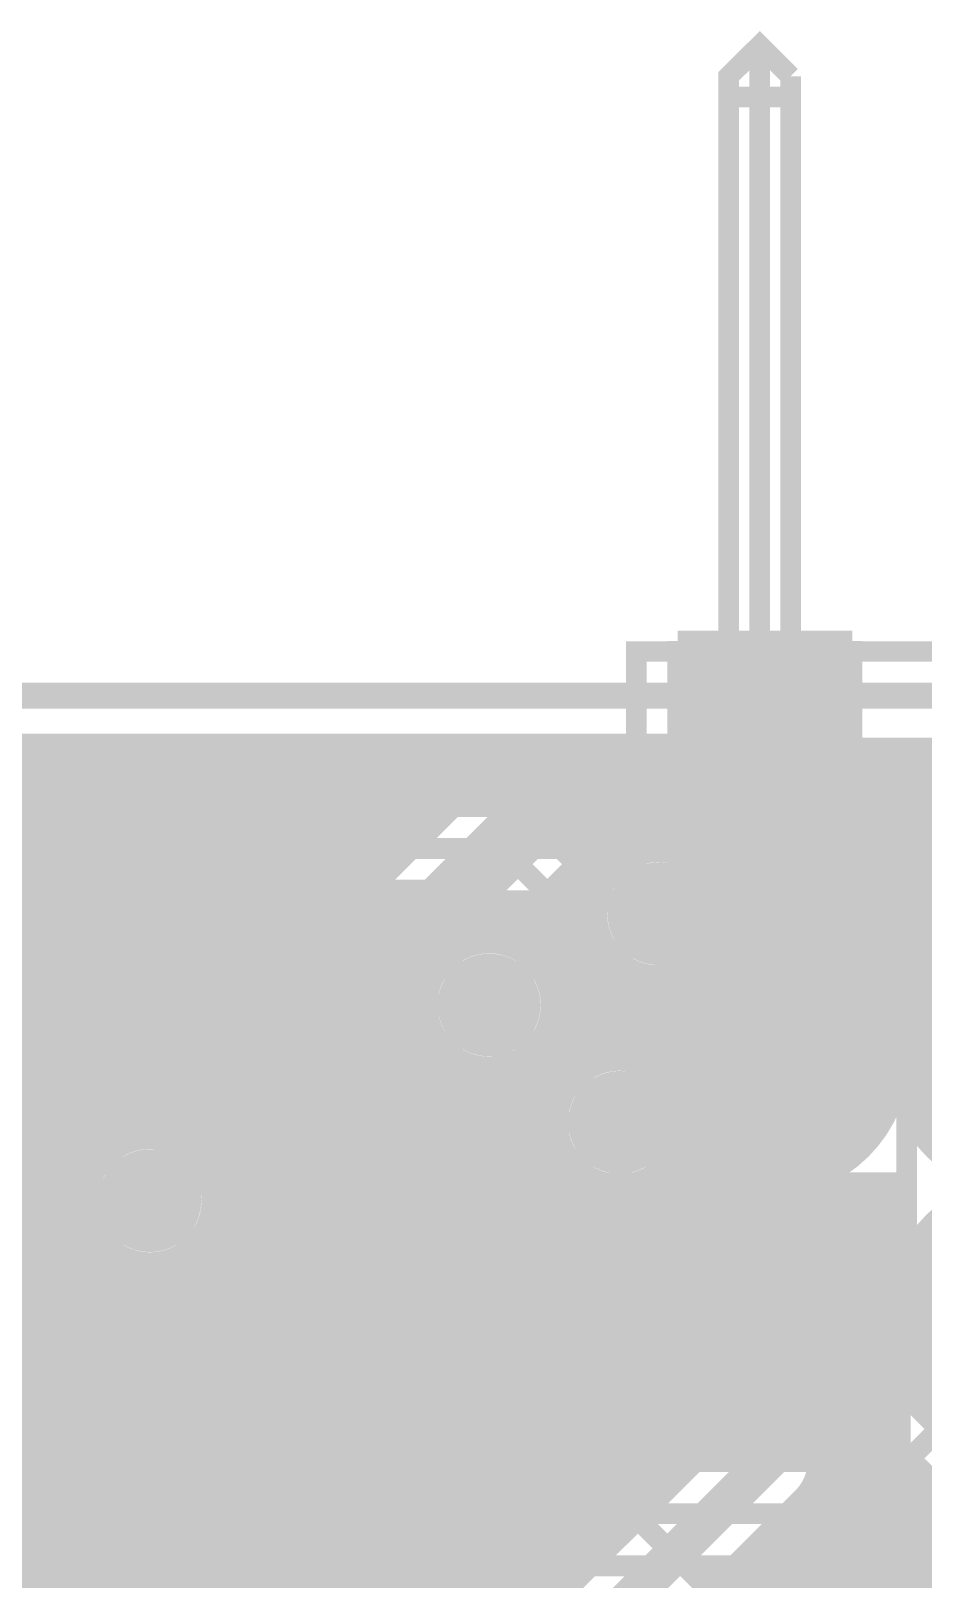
# Model space of a CAD drawing. Extents: x -4 to 136, y -50 to 40.
# Drawn here: x 89.78 to 98.46, y 25.4 to 40.47 of the extents above; entities that cross this region are included whole.
import ezdxf

# ---------------------------------------------------------------- set-up
doc = ezdxf.new("R2010")
doc.units = 0
doc.header["$MEASUREMENT"] = 0
doc.layers.get('0').update_dxf_attribs({"linetype": 'CONTINUOUS'})
for name, color, linetype in [('25-335-0_BOT', 7, 'CONTINUOUS'), ('25-335-0_DRD', 7, 'CONTINUOUS'), ('25-335-0_GND', 6, 'CONTINUOUS'), ('25-335-0_IN1', 4, 'CONTINUOUS'), ('25-335-0_SMB', 3, 'CONTINUOUS'), ('25-335-0_SMT', 5, 'CONTINUOUS'), ('25-335-0_SSB', 14, 'CONTINUOUS'), ('25-335-0_SST', 9, 'CONTINUOUS'), ('25-335-0_TOP', 12, 'CONTINUOUS'), ('THRUHOLE_TAP', 15, 'CONTINUOUS')]:
    doc.layers.add(name, color=color, linetype=linetype)

# ---------------------------------------------------------------- blocks, each defined once
blk = doc.blocks.new('OBLONG_13')
at = {"const_width": 1.5748}
blk.add_lwpolyline([(0, 0.2286), (0, -0.2286)], dxfattribs=at)
at = {"const_width": 0.7874}
for points in [[(-0.3937, 0.2286, 1), (0.3937, 0.2286, 1)], [(-0.3937, -0.2286, 1), (0.3937, -0.2286, 1)]]:
    blk.add_lwpolyline(points, format="xyb", close=True, dxfattribs=at)
blk = doc.blocks.new('RECTANGLE_14')
blk.add_solid([(0.7874, 1.016), (0.7874, -1.016), (-0.7874, 1.016), (-0.7874, -1.016)])
blk = doc.blocks.new('ROUND_40')
at = {"const_width": 0.29972}
blk.add_lwpolyline([(-0.14986, 0, 1), (0.14986, 0, 1)], format="xyb", close=True, dxfattribs=at)
blk = doc.blocks.new('ROUND_49')
at = {"const_width": 1.397}
blk.add_lwpolyline([(-0.6985, 0, 1), (0.6985, 0, 1)], format="xyb", close=True, dxfattribs=at)
blk = doc.blocks.new('SQUARE_50')
blk.add_solid([(1.397, 1.397), (1.397, -1.397), (-1.397, 1.397), (-1.397, -1.397)])
blk = doc.blocks.new('ROUND_60')
at = {"const_width": 0.50038}
blk.add_lwpolyline([(-0.25019, 0, 1), (0.25019, 0, 1)], format="xyb", close=True, dxfattribs=at)
blk = doc.blocks.new('ROUND_64')
at = {"const_width": 1.016}
blk.add_lwpolyline([(-0.508, 0, 1), (0.508, 0, 1)], format="xyb", close=True, dxfattribs=at)
blk = doc.blocks.new('SQUARE_12')
blk.add_solid([(1.016, 1.016), (1.016, -1.016), (-1.016, 1.016), (-1.016, -1.016)])
blk = doc.blocks.new('ROUND_23')
at = {"const_width": 0.10033}
blk.add_lwpolyline([(-0.050164, 0, 1), (0.050164, 0, 1)], format="xyb", close=True, dxfattribs=at)
blk = doc.blocks.new('ROUND_65')
at = {"const_width": 0.54991}
blk.add_lwpolyline([(-0.274954, 0, 1), (0.274954, 0, 1)], format="xyb", close=True, dxfattribs=at)

msp = doc.modelspace()

# ---------------------------------------------------------------- linework, layer by layer
at = {"layer": '25-335-0_BOT'}
for points, const_width in [([(94.33306, 33.401), (37.06622, 33.401)], 0.254), ([(89.8398, 33.401), (89.8398, 26.7208)], 0.254), ([(90.0684, 33.401), (90.0684, 26.4922)], 0.254), ([(90.297, 33.401), (90.297, 29.21)], 0.254), ([(94.33306, 33.401), (90.4748, 29.5402)], 0.254), ([(90.5256, 33.401), (90.5256, 29.591)], 0.254), ([(90.932, 29.083), (95.123, 33.274), (99.441, 33.274)], 0.635), ([(90.7542, 33.401), (90.7542, 29.8196)], 0.254), ([(90.9828, 33.401), (90.9828, 30.0482)], 0.254), ([(91.2114, 33.401), (91.2114, 30.2768)], 0.254), ([(91.44, 33.401), (91.44, 30.5054)], 0.254), ([(91.6686, 33.401), (91.6686, 30.734)], 0.254), ([(91.8972, 33.401), (91.8972, 30.9626)], 0.254), ([(92.1258, 33.401), (92.1258, 31.1912)], 0.254), ([(92.3544, 33.401), (92.3544, 31.4198)], 0.254), ([(92.583, 33.401), (92.583, 31.6484)], 0.254), ([(92.8116, 33.401), (92.8116, 31.877)], 0.254), ([(93.0402, 33.401), (93.0402, 32.1056)], 0.254), ([(93.2688, 33.401), (93.2688, 32.3342)], 0.254), ([(93.4974, 33.401), (93.4974, 32.5628)], 0.254), ([(93.726, 33.401), (93.726, 32.7914)], 0.254), ([(93.9546, 33.401), (93.9546, 33.02)], 0.254), ([(94.1832, 33.401), (94.1832, 33.2486)], 0.254), ([(94.18066, 33.2486), (40.41648, 33.2486)], 0.254), ([(93.95206, 33.02), (40.75938, 33.02)], 0.254), ([(93.72346, 32.7914), (40.8686, 32.7914)], 0.254), ([(95.3897, 32.6263), (94.36862, 31.60268)], 0.254), ([(99.441, 32.6263), (95.3897, 32.6263)], 0.254), ([(95.5548, 32.6263), (95.5548, 32.41294)], 0.254), ([(95.7834, 32.6263), (95.7834, 32.4993)], 0.254), ([(96.012, 32.6263), (96.012, 32.49422)], 0.254), ([(96.2406, 32.6263), (96.2406, 32.3977)], 0.254), ([(96.4692, 32.6263), (96.4692, 32.3088)], 0.254), ([(96.6978, 32.6263), (96.6978, 32.3088)], 0.254), ([(96.9264, 32.6263), (96.9264, 32.3088)], 0.254), ([(97.155, 32.6263), (97.155, 32.3088)], 0.254), ([(97.3836, 32.6263), (97.3836, 32.3088)], 0.254), ([(97.6122, 32.6263), (97.6122, 32.3088)], 0.254), ([(97.8408, 32.6263), (97.8408, 32.30626)], 0.254), ([(98.0694, 32.6263), (98.0694, 32.20466)], 0.254), ([(98.298, 32.6263), (98.298, 31.9786)], 0.254), ([(98.5266, 32.6263), (98.5266, 31.75)], 0.254), ([(93.49486, 32.5628), (40.88384, 32.5628)], 0.254), ([(99.5299, 32.5628), (95.3262, 32.5628)], 0.254), ([(95.3262, 32.56026), (95.3262, 32.16656)], 0.254), ([(93.26626, 32.3342), (52.8828, 32.3342)], 0.254), ([(95.45066, 32.3342), (95.0976, 32.3342)], 0.254), ([(95.0976, 32.33166), (95.0976, 30.32506)], 0.254), ([(99.28606, 32.3342), (96.3168, 32.3342)], 0.254), ([(97.79, 32.3088), (96.3422, 32.3088)], 0.254), ([(98.0948, 32.1818), (98.59772, 31.67888)], 0.254), ([(93.03766, 32.1056), (53.03774, 32.1056)], 0.254), ([(95.29826, 32.1056), (94.869, 32.1056)], 0.254), ([(94.869, 32.10306), (94.869, 25.20696)], 0.254), ([(99.1997, 32.1056), (98.171, 32.1056)], 0.254), ([(92.80906, 31.877), (74.66584, 31.877)], 0.254), ([(95.25508, 31.877), (94.6404, 31.877)], 0.254), ([(94.6404, 31.87446), (94.6404, 31.46806)], 0.254), ([(107.823, 13.335), (106.172, 11.684), (103.378, 11.684), (98.298, 16.764), (98.298, 19.939), (99.187, 20.828), (99.187, 26.289), (98.298, 27.178), (98.298, 31.369), (97.79, 31.877), (95.885, 31.877)], 0.2032), ([(99.20478, 31.877), (98.3996, 31.877)], 0.254), ([(84.8868, 31.6738), (92.78112, 23.77948)], 0.254), ([(92.58046, 31.6484), (84.9122, 31.6484)], 0.254), ([(95.29826, 31.6484), (94.4118, 31.6484)], 0.254), ([(94.4118, 31.64586), (94.4118, 31.59252)], 0.254), ([(95.3262, 31.5849), (95.3262, 30.44952)], 0.254), ([(92.35186, 31.4198), (85.1408, 31.4198)], 0.254), ([(95.45066, 31.4198), (94.6912, 31.4198)], 0.254), ([(74.295, 31.369), (84.582, 31.369), (93.091, 22.86), (93.091, 16.129), (93.345, 15.875), (93.345, 12.954), (94.234, 12.065), (94.234, 11.049), (95.885, 9.398), (97.155, 9.398)], 0.2032), ([(95.5548, 31.34106), (95.5548, 30.47238)], 0.254), ([(95.7834, 31.2547), (95.7834, 30.40888)], 0.254), ([(92.12326, 31.1912), (85.3694, 31.1912)], 0.254), ([(95.9231, 31.1912), (94.8309, 31.1912)], 0.254), ([(84.40166, 30.9372), (92.6592, 22.67966)], 0.254), ([(91.89466, 30.9626), (85.598, 30.9626)], 0.254), ([(95.8469, 30.9626), (94.86392, 30.9626)], 0.254), ([(93.61932, 30.85338), (91.3892, 28.6258)], 0.254), ([(91.66606, 30.734), (85.8266, 30.734)], 0.254), ([(93.65742, 30.734), (93.4974, 30.734)], 0.254), ([(93.4974, 30.73146), (93.4974, 24.1046)], 0.254), ([(95.8215, 30.734), (94.81058, 30.734)], 0.254), ([(95.8215, 30.72892), (95.8215, 30.38856)], 0.254), ([(91.43746, 30.5054), (86.0552, 30.5054)], 0.254), ([(93.8276, 30.5054), (93.2688, 30.5054)], 0.254), ([(93.2688, 30.50286), (93.2688, 24.11984)], 0.254), ([(93.726, 30.61462), (93.726, 23.99538)], 0.254), ([(95.8215, 30.5054), (94.63786, 30.5054)], 0.254), ([(94.6404, 30.5054), (94.6404, 24.97836)], 0.254), ([(93.9546, 30.42412), (93.9546, 24.29002)], 0.254), ([(94.1832, 30.36062), (94.1832, 24.52116)], 0.254), ([(94.4118, 30.38348), (94.4118, 24.74976)], 0.254), ([(91.20886, 30.2768), (86.2838, 30.2768)], 0.254), ([(95.04426, 30.2768), (93.0402, 30.2768)], 0.254), ([(93.0402, 30.27426), (93.0402, 24.04618)], 0.254), ([(90.98026, 30.0482), (86.5124, 30.0482)], 0.254), ([(94.9071, 30.0482), (92.8116, 30.0482)], 0.254), ([(92.8116, 30.04566), (92.8116, 23.83028)], 0.254), ([(90.75166, 29.8196), (86.741, 29.8196)], 0.254), ([(94.87408, 29.8196), (92.583, 29.8196)], 0.254), ([(92.583, 29.81706), (92.583, 23.9776)], 0.254), ([(90.52306, 29.591), (86.9696, 29.591)], 0.254), ([(94.92742, 29.591), (92.3544, 29.591)], 0.254), ([(92.3544, 29.58846), (92.3544, 24.2062)], 0.254), ([(96.012, 29.47162), (96.012, 29.30652)], 0.254), ([(90.3478, 29.3624), (87.1982, 29.3624)], 0.254), ([(95.0976, 29.3624), (92.1258, 29.3624)], 0.254), ([(92.1258, 29.35986), (92.1258, 24.4348)], 0.254), ([(95.0976, 29.3624), (95.0976, 25.43556)], 0.254), ([(95.7834, 29.28112), (95.7834, 26.12136)], 0.254), ([(95.8215, 29.30144), (95.8215, 26.61412)], 0.254), ([(96.37522, 29.30652), (95.82912, 29.30652)], 0.254), ([(96.28886, 29.3624), (95.90786, 29.3624)], 0.254), ([(96.2406, 29.39796), (96.2406, 29.30652)], 0.254), ([(90.28684, 29.1338), (87.4268, 29.1338)], 0.254), ([(95.8215, 29.1338), (91.8972, 29.1338)], 0.254), ([(91.8972, 29.13126), (91.8972, 24.6634)], 0.254), ([(95.3262, 29.24048), (95.3262, 25.66416)], 0.254), ([(95.5548, 29.21762), (95.5548, 25.89276)], 0.254), ([(90.3097, 28.9052), (87.6554, 28.9052)], 0.254), ([(90.297, 28.956), (90.297, 26.2636)], 0.254), ([(95.8215, 28.9052), (91.6686, 28.9052)], 0.254), ([(91.6686, 28.90266), (91.6686, 24.892)], 0.254), ([(90.42654, 28.6766), (87.884, 28.6766)], 0.254), ([(95.8215, 28.6766), (91.44, 28.6766)], 0.254), ([(91.44, 28.67406), (91.44, 25.1206)], 0.254), ([(90.5256, 28.57754), (90.5256, 26.035)], 0.254), ([(90.805, 28.448), (88.1126, 28.448)], 0.254), ([(90.7542, 28.4607), (90.7542, 25.8064)], 0.254), ([(90.9828, 28.43784), (90.9828, 25.5778)], 0.254), ([(95.8215, 28.448), (91.059, 28.448)], 0.254), ([(91.2114, 28.4988), (91.2114, 25.3492)], 0.254), ([(95.8215, 28.2194), (88.3412, 28.2194)], 0.254), ([(95.8215, 27.9908), (88.5698, 27.9908)], 0.254), ([(94.361, 23.749), (94.361, 23.9649), (96.9391, 26.543), (96.9391, 27.96032)], 0.381), ([(95.8215, 27.7622), (88.7984, 27.7622)], 0.254), ([(95.8215, 27.5336), (89.027, 27.5336)], 0.254), ([(95.8215, 27.305), (89.2556, 27.305)], 0.254), ([(95.8215, 27.0764), (89.4842, 27.0764)], 0.254), ([(95.8215, 26.8478), (89.7128, 26.8478)], 0.254), ([(98.0567, 26.80716), (98.7552, 26.10866)], 0.254), ([(98.0567, 26.80716), (98.0567, 26.61412)], 0.254), ([(98.0694, 26.79446), (98.0694, 23.3426)], 0.254), ([(96.2787, 26.6192), (89.9414, 26.6192)], 0.254), ([(96.27362, 26.61412), (93.99778, 24.33828)], 0.254), ([(96.27362, 26.61412), (95.8215, 26.61412)], 0.254), ([(96.012, 26.61412), (96.012, 26.34996)], 0.254), ([(96.2406, 26.61412), (96.2406, 26.57856)], 0.254), ([(98.24466, 26.6192), (97.4598, 26.6192)], 0.254), ([(97.4598, 26.61412), (97.4598, 26.543)], 0.254), ([(98.0567, 26.61412), (97.4598, 26.61412)], 0.254), ([(97.6122, 26.61412), (97.6122, 23.53818)], 0.254), ([(97.8408, 26.61412), (97.8408, 23.4188)], 0.254), ([(98.298, 26.56586), (98.298, 23.23338)], 0.254), ([(96.0501, 26.3906), (90.17, 26.3906)], 0.254), ([(97.3836, 26.27122), (97.3836, 23.5458)], 0.254), ([(98.47326, 26.3906), (97.43694, 26.3906)], 0.254), ([(98.5266, 26.33726), (98.5266, 22.89048)], 0.254), ([(95.8215, 26.162), (90.3986, 26.162)], 0.254), ([(97.3074, 26.1747), (94.9833, 23.84806)], 0.254), ([(98.70186, 26.162), (97.2947, 26.162)], 0.254), ([(97.155, 26.0223), (97.155, 23.5458)], 0.254), ([(95.5929, 25.9334), (90.6272, 25.9334)], 0.254), ([(98.7552, 25.9334), (97.0661, 25.9334)], 0.254), ([(95.3643, 25.7048), (90.8558, 25.7048)], 0.254), ([(98.7552, 25.7048), (96.8375, 25.7048)], 0.254), ([(96.9264, 25.7937), (96.9264, 23.5458)], 0.254), ([(89.8398, 25.49906), (89.8398, 15.9512)], 0.254), ([(96.6978, 25.5651), (96.6978, 23.5458)], 0.254), ([(89.86266, 25.4762), (78.09484, 25.4762)], 0.254), ([(95.1357, 25.4762), (91.0844, 25.4762)], 0.254), ([(98.7552, 25.4762), (96.6089, 25.4762)], 0.254), ([(96.4692, 25.3365), (96.4692, 23.5458)], 0.254)]:
    msp.add_lwpolyline(points, dxfattribs=dict(at, const_width=const_width))
at = {"layer": '25-335-0_BOT', "const_width": 0.254}
for points in [[(95.885, 32.50692, 0.4142136), (95.25508, 31.877)], [(96.3422, 32.3088, 0.2063465), (95.885, 32.50587)], [(98.0948, 32.1818, 0.1989124), (97.79, 32.30805)], [(98.0948, 32.1818, 0.1989124), (97.79, 32.30805)], [(95.25508, 31.877, 0.4142136), (95.885, 31.24708)], [(94.86392, 30.988, 0.3523865), (94.36862, 31.60268)], [(95.95104, 31.24962, 0.1218496), (95.82223, 30.72892)], [(95.885, 31.24708, 0.0262248), (95.95094, 31.25054)], [(94.234, 30.35808, 0.4142136), (94.86392, 30.988)], [(93.61932, 30.85338, 0.3523856), (94.234, 30.35808)], [(95.504, 30.47492, 0.4142136), (94.87408, 29.845)], [(95.8215, 30.38856, 0.1329388), (95.504, 30.47449)], [(94.87408, 29.845, 0.4142136), (95.504, 29.21508)], [(95.504, 29.21508, 0.2865144), (96.07042, 29.56814)], [(96.07042, 29.56814, 0.09057), (96.37521, 29.3065)], [(90.4748, 29.5402, 0.1989124), (90.28542, 29.083)], [(90.2843, 29.083, 0.4142136), (90.932, 28.4353)], [(90.932, 28.4353, 0.1989118), (91.38999, 28.62501)], [(97.3074, 26.1747, 0.1989124), (97.45995, 26.543)], [(97.3074, 26.1747, 0.1989124), (97.45995, 26.543)]]:
    msp.add_lwpolyline(points, format="xyb", dxfattribs=at)
at = {"layer": '25-335-0_DRD', "const_width": 0.254}
for points in [[(-4.0005, 34.00044), (-4.0005, -4.0005), (135.99922, -4.0005), (135.99922, 34.00044), (-4.0005, 34.00044)], [(95.25, 32.512), (95.25, 31.242)], [(96.52, 32.512), (95.25, 32.512)], [(96.52, 32.512), (95.25, 31.242)], [(96.52, 31.242), (95.25, 32.512)], [(96.52, 31.242), (96.52, 32.512)], [(93.599, 31.623), (93.599, 30.353)], [(94.869, 31.623), (93.599, 31.623)], [(94.869, 31.623), (93.599, 30.353)], [(94.869, 30.353), (93.599, 31.623)], [(94.869, 30.353), (94.869, 31.623)], [(95.25, 31.242), (96.52, 31.242)], [(96.9391, 31.13532), (96.3041, 30.50032)], [(97.5741, 30.50032), (96.9391, 31.13532)], [(94.869, 30.48), (94.869, 29.21)], [(96.139, 30.48), (94.869, 30.48)], [(96.139, 30.48), (94.869, 29.21)], [(96.139, 29.21), (94.869, 30.48)], [(96.139, 29.21), (96.139, 30.48)], [(96.3041, 30.50032), (96.9391, 29.86532)], [(96.9391, 29.86532), (97.5741, 30.50032)], [(93.599, 30.353), (94.869, 30.353)], [(90.297, 29.718), (90.297, 28.448)], [(91.567, 29.718), (90.297, 29.718)], [(91.567, 29.718), (90.297, 28.448)], [(91.567, 28.448), (90.297, 29.718)], [(91.567, 28.448), (91.567, 29.718)], [(94.869, 29.21), (96.139, 29.21)], [(96.9391, 28.59532), (96.3041, 27.96032)], [(97.5741, 27.96032), (96.9391, 28.59532)], [(90.297, 28.448), (91.567, 28.448)], [(96.3041, 27.96032), (96.9391, 27.32532)], [(96.9391, 27.32532), (97.5741, 27.96032)]]:
    msp.add_lwpolyline(points, dxfattribs=at)
at = {"layer": '25-335-0_GND', "const_width": 0.254}
msp.add_lwpolyline([(-4.0005, 34.00044), (-4.0005, -4.0005), (135.99922, -4.0005), (135.99922, 34.00044), (-4.0005, 34.00044)], dxfattribs=at)
at = {"layer": '25-335-0_IN1'}
for points, const_width in [([(98.82378, 33.401), (37.06622, 33.401)], 0.254), ([(89.8398, 33.401), (89.8398, 32.9438)], 0.254), ([(90.0684, 33.401), (90.0684, 32.9438)], 0.254), ([(90.297, 33.401), (90.297, 32.9438)], 0.254), ([(90.5256, 33.401), (90.5256, 32.9438)], 0.254), ([(90.7542, 33.401), (90.7542, 32.9438)], 0.254), ([(90.9828, 33.401), (90.9828, 32.9438)], 0.254), ([(91.2114, 33.401), (91.2114, 32.9438)], 0.254), ([(91.44, 33.401), (91.44, 32.9438)], 0.254), ([(91.6686, 33.401), (91.6686, 32.9438)], 0.254), ([(91.8972, 33.401), (91.8972, 32.9438)], 0.254), ([(92.1258, 33.401), (92.1258, 32.9438)], 0.254), ([(92.3544, 33.401), (92.3544, 32.9438)], 0.254), ([(92.583, 33.401), (92.583, 32.9438)], 0.254), ([(92.8116, 33.401), (92.8116, 32.9438)], 0.254), ([(93.0402, 33.401), (93.0402, 32.9438)], 0.254), ([(93.2688, 33.401), (93.2688, 32.9438)], 0.254), ([(93.4974, 33.401), (93.4974, 32.9438)], 0.254), ([(93.726, 33.401), (93.726, 32.9438)], 0.254), ([(93.9546, 33.401), (93.9546, 32.9438)], 0.254), ([(94.1832, 33.401), (94.1832, 32.9438)], 0.254), ([(94.4118, 33.401), (94.4118, 32.94126)], 0.254), ([(94.6404, 33.401), (94.6404, 32.83966)], 0.254), ([(94.869, 33.401), (94.869, 32.6136)], 0.254), ([(95.0976, 33.401), (95.0976, 32.385)], 0.254), ([(95.3262, 33.401), (95.3262, 32.16656)], 0.254), ([(95.5548, 33.401), (95.5548, 32.41294)], 0.254), ([(95.7834, 33.401), (95.7834, 32.4993)], 0.254), ([(96.012, 33.401), (96.012, 32.49422)], 0.254), ([(96.2406, 33.401), (96.2406, 32.3977)], 0.254), ([(96.4692, 33.401), (96.4692, 32.11322)], 0.254), ([(96.6978, 33.401), (96.6978, 31.82366)], 0.254), ([(96.9264, 33.401), (96.9264, 31.84398)], 0.254), ([(97.155, 33.401), (97.155, 31.82874)], 0.254), ([(97.3836, 33.401), (97.3836, 31.77032)], 0.254), ([(97.6122, 33.401), (97.6122, 31.66618)], 0.254), ([(97.8408, 33.401), (97.8408, 31.49854)], 0.254), ([(98.0694, 33.401), (98.0694, 31.23184)], 0.254), ([(98.298, 33.401), (98.298, 31.14294)], 0.254), ([(98.5266, 33.401), (98.5266, 31.45028)], 0.254), ([(98.81108, 33.2486), (40.41648, 33.2486)], 0.254), ([(98.86442, 33.02), (40.75938, 33.02)], 0.254), ([(94.361, 32.9438), (40.81018, 32.9438)], 0.254), ([(94.6658, 32.8168), (95.16872, 32.31388)], 0.254), ([(99.0346, 32.7914), (94.6912, 32.7914)], 0.254), ([(40.259, 32.639), (40.386, 32.512), (94.361, 32.512), (94.869, 32.004), (94.869, 24.892), (97.663, 22.098), (97.663, 14.605), (98.806, 13.462)], 0.2032), ([(99.5299, 32.5628), (94.9198, 32.5628)], 0.254), ([(95.45066, 32.3342), (95.1484, 32.3342)], 0.254), ([(99.28606, 32.3342), (96.3168, 32.3342)], 0.254), ([(94.18066, 32.0802), (53.0479, 32.0802)], 0.254), ([(89.8398, 32.0802), (89.8398, 20.2438)], 0.254), ([(90.0684, 32.0802), (90.0684, 20.2438)], 0.254), ([(90.297, 32.0802), (90.297, 20.2438)], 0.254), ([(90.5256, 32.0802), (90.5256, 29.56306)], 0.254), ([(90.7542, 32.0802), (90.7542, 29.68752)], 0.254), ([(90.9828, 32.0802), (90.9828, 29.71038)], 0.254), ([(91.2114, 32.0802), (91.2114, 29.64688)], 0.254), ([(91.44, 32.0802), (91.44, 29.45384)], 0.254), ([(91.6686, 32.0802), (91.6686, 20.2438)], 0.254), ([(91.8972, 32.0802), (91.8972, 21.4122)], 0.254), ([(92.1258, 32.0802), (92.1258, 21.5519)], 0.254), ([(92.3544, 32.0802), (92.3544, 21.59)], 0.254), ([(92.583, 32.0802), (92.583, 21.8186)], 0.254), ([(92.8116, 32.0802), (92.8116, 23.83028)], 0.254), ([(93.0402, 32.0802), (93.0402, 24.04618)], 0.254), ([(93.2688, 32.0802), (93.2688, 24.11984)], 0.254), ([(93.4974, 32.0802), (93.4974, 24.1046)], 0.254), ([(93.726, 32.0802), (93.726, 31.35884)], 0.254), ([(93.9546, 32.0802), (93.9546, 31.55188)], 0.254), ([(94.18066, 32.0802), (94.4372, 31.82366)], 0.254), ([(94.1832, 32.07766), (94.1832, 31.61538)], 0.254), ([(99.1997, 32.1056), (96.47174, 32.1056)], 0.254), ([(94.38386, 31.877), (74.66584, 31.877)], 0.254), ([(94.4118, 31.84906), (94.4118, 31.59252)], 0.254), ([(99.20478, 31.877), (96.51492, 31.877)], 0.254), ([(94.4372, 31.82366), (94.4372, 31.5849)], 0.254), ([(94.4372, 31.6484), (74.85888, 31.6484)], 0.254), ([(98.77806, 31.6484), (97.64014, 31.6484)], 0.254), ([(93.77426, 31.4198), (74.92238, 31.4198)], 0.254), ([(98.49612, 31.4198), (97.92208, 31.4198)], 0.254), ([(93.6371, 31.1912), (74.89952, 31.1912)], 0.254), ([(98.3234, 31.1912), (98.0948, 31.1912)], 0.254), ([(93.60408, 30.9626), (74.77506, 30.9626)], 0.254), ([(94.234, 30.988), (94.361, 30.861), (94.361, 24.638), (94.996, 24.003), (94.996, 23.241), (94.361, 22.606), (94.361, 20.32), (97.155, 17.526), (97.155, 11.43), (97.409, 11.176)], 0.2032), ([(93.65742, 30.734), (65.7606, 30.734)], 0.254), ([(93.8276, 30.5054), (65.9892, 30.5054)], 0.254), ([(93.726, 30.61462), (93.726, 23.99538)], 0.254), ([(93.9292, 30.43682), (93.9292, 24.638)], 0.254), ([(93.9292, 30.2768), (66.2178, 30.2768)], 0.254), ([(93.9292, 30.0482), (66.4464, 30.0482)], 0.254), ([(93.9292, 29.8196), (66.675, 29.8196)], 0.254), ([(98.298, 15.621), (98.298, 22.225), (98.552, 22.479), (98.552, 23.114), (95.504, 26.162), (95.504, 29.845)], 0.2032), ([(90.55862, 29.591), (71.10984, 29.591)], 0.254), ([(93.9292, 29.591), (91.30284, 29.591)], 0.254), ([(90.36812, 29.3624), (71.30288, 29.3624)], 0.254), ([(93.9292, 29.3624), (91.49588, 29.3624)], 0.254), ([(90.30462, 29.1338), (71.36638, 29.1338)], 0.254), ([(93.9292, 29.1338), (91.55938, 29.1338)], 0.254), ([(90.32748, 28.9052), (71.34352, 28.9052)], 0.254), ([(93.9292, 28.9052), (91.53652, 28.9052)], 0.254), ([(90.4494, 28.6766), (71.21906, 28.6766)], 0.254), ([(93.9292, 28.6766), (91.41206, 28.6766)], 0.254), ([(91.44, 28.70962), (91.44, 20.2438)], 0.254), ([(90.5256, 28.6004), (90.5256, 20.2438)], 0.254), ([(91.2114, 28.51912), (91.2114, 20.2438)], 0.254), ([(93.9292, 28.448), (68.26758, 28.448)], 0.254), ([(90.7542, 28.47848), (90.7542, 20.2438)], 0.254), ([(90.9828, 28.45562), (90.9828, 20.2438)], 0.254), ([(93.9292, 28.2194), (82.39506, 28.2194)], 0.254), ([(93.9292, 27.9908), (82.51952, 27.9908)], 0.254), ([(93.9292, 27.7622), (82.54238, 27.7622)], 0.254), ([(93.9292, 27.5336), (82.47888, 27.5336)], 0.254), ([(93.9292, 27.305), (82.28584, 27.305)], 0.254), ([(93.9292, 27.0764), (81.788, 27.0764)], 0.254), ([(93.9292, 26.8478), (81.5594, 26.8478)], 0.254), ([(93.9292, 26.6192), (81.3308, 26.6192)], 0.254), ([(93.9292, 26.3906), (81.1022, 26.3906)], 0.254), ([(93.9292, 26.162), (80.8736, 26.162)], 0.254), ([(93.9292, 25.9334), (80.645, 25.9334)], 0.254), ([(93.9292, 25.7048), (80.4164, 25.7048)], 0.254), ([(93.9292, 25.4762), (80.1878, 25.4762)], 0.254)]:
    msp.add_lwpolyline(points, dxfattribs=dict(at, const_width=const_width))
at = {"layer": '25-335-0_IN1', "const_width": 0.254}
for points in [[(94.6658, 32.8168, 0.1989124), (94.361, 32.94305)], [(95.885, 32.50692, 0.3165139), (95.29064, 32.09036)], [(96.51492, 31.877, 0.4142136), (95.885, 32.50692)], [(95.29064, 32.09036, 0.1468862), (95.17333, 32.30833)], [(95.29064, 32.09036, 0.1468862), (95.17333, 32.30833)], [(96.9391, 31.84652, 0.0824157), (96.50425, 31.77435)], [(96.50476, 31.77286, 0.0416434), (96.51345, 31.877)], [(98.2091, 30.94482, 0.318708), (96.9391, 31.84652)], [(99.22002, 31.81858, 0.2660384), (98.21105, 30.94414)], [(94.234, 31.61792, 0.4142136), (93.60408, 30.988)], [(94.4372, 31.5849, 0.0822145), (94.234, 31.61854)], [(93.60408, 30.988, 0.2729018), (93.9292, 30.43682)], [(90.932, 29.71292, 0.4142136), (90.30208, 29.083)], [(91.56192, 29.083, 0.4142136), (90.932, 29.71292)], [(90.30208, 29.083, 0.4142136), (90.932, 28.45308)], [(90.932, 28.45308, 0.4142136), (91.56192, 29.083)]]:
    msp.add_lwpolyline(points, format="xyb", dxfattribs=at)
at = {"layer": '25-335-0_SSB', "const_width": 0.20066}
for points in [[(96.56572, 34.5313), (96.56572, 40.0304), (96.86798, 40.33012), (97.1677, 40.0304)], [(96.86798, 34.4297), (96.86798, 40.33012)], [(97.1677, 40.0304), (97.1677, 34.5313)], [(97.1677, 39.82974), (96.56572, 39.82974)], [(95.66656, 34.4297), (133.79196, 34.4297), (133.79196, 32.131), (95.66656, 32.131), (95.66656, 34.4297)], [(97.76714, 34.5313), (96.06788, 34.5313)], [(97.76714, 34.5313), (97.76714, 32.0294), (96.06788, 32.0294)], [(96.06788, 34.5313), (96.06788, 32.0294)], [(96.23552, 34.5313), (96.23552, 32.0294)], [(96.41586, 34.5313), (96.41586, 32.0294)], [(96.59366, 34.5313), (96.59366, 32.0294)], [(96.774, 34.5313), (96.774, 32.0294)], [(96.95434, 34.5313), (96.95434, 32.0294)], [(97.13468, 34.5313), (97.13468, 32.0294)], [(97.31502, 34.5313), (97.31502, 32.0294)], [(97.49282, 34.5313), (97.49282, 32.0294)], [(97.67316, 34.5313), (97.67316, 32.0294)], [(97.76714, 34.35604), (96.06788, 34.35604)], [(97.76714, 34.1757), (96.06788, 34.1757)], [(97.76714, 33.99536), (96.06788, 33.99536)], [(97.76714, 33.81756), (96.06788, 33.81756)], [(97.76714, 33.63722), (96.06788, 33.63722)], [(97.76714, 33.45688), (96.06788, 33.45688)], [(97.76714, 33.27654), (96.06788, 33.27654)], [(97.76714, 33.0962), (96.06788, 33.0962)], [(97.76714, 32.9184), (96.06788, 32.9184)], [(97.76714, 32.73806), (96.06788, 32.73806)], [(97.76714, 32.55772), (96.06788, 32.55772)], [(97.76714, 32.37738), (96.06788, 32.37738)], [(97.76714, 32.19958), (96.06788, 32.19958)], [(96.86798, 32.0294), (96.86798, 27.72918), (96.56572, 27.72918), (96.56572, 32.0294)], [(96.86798, 27.72918), (97.1677, 27.72918), (97.1677, 32.0294)]]:
    msp.add_lwpolyline(points, dxfattribs=at)
at = {"layer": '25-335-0_SST', "const_width": 0.1524}
for points in [[(90.8304, 25.45334), (90.8304, 25.09774), (91.00058, 24.97836), (91.17076, 24.97836), (91.3384, 25.09774), (91.3384, 25.45334), (90.3224, 25.45334)], [(93.40342, 25.48128), (93.40342, 25.12568), (93.57106, 25.0063), (93.74124, 25.0063), (93.91142, 25.12568), (93.91142, 25.48128), (92.89542, 25.48128)]]:
    msp.add_lwpolyline(points, dxfattribs=at)
at = {"layer": '25-335-0_TOP'}
for points, const_width in [([(36.449, 33.274), (36.703, 33.528), (96.393, 33.528), (98.044, 31.877), (99.568, 31.877), (99.695, 32.004), (99.822, 32.004)], 0.2032), ([(99.4791, 30.50032), (98.78568, 30.50032), (96.266, 33.02), (41.529, 33.02), (36.83, 28.321), (36.83, 26.797), (36.83, 26.7462)], 0.2032), ([(36.83, 25.3238), (36.8808, 25.3238), (37.719, 26.162), (37.719, 28.448), (41.783, 32.512), (96.139, 32.512), (96.9391, 31.7119), (96.9391, 30.50032)], 0.2032), ([(42.799, 31.623), (43.18, 32.004), (51.308, 32.004), (52.578, 30.734), (55.372, 30.734), (55.626, 30.988), (73.66, 30.988), (73.914, 30.734), (74.549, 30.734), (74.803, 30.988), (94.234, 30.988)], 0.2032), ([(95.885, 31.877), (95.885, 32.004), (52.578, 32.004), (52.451, 31.877)], 0.2032), ([(132.4991, 30.50032), (132.4991, 30.6959), (131.318, 31.877), (101.092, 31.877), (100.711, 31.496), (100.711, 26.924), (99.822, 26.035), (95.885, 26.035), (94.9198, 27.0002), (85.725, 27.0002)], 0.2032), ([(112.1791, 30.50032), (112.1791, 30.226), (112.141, 30.226), (110.871, 28.956), (110.871, 26.924), (110.49, 26.543), (100.965, 26.543), (99.949, 25.527), (89.789, 25.527), (89.027, 24.765), (83.058, 24.765), (82.677, 24.384)], 0.2032), ([(95.504, 29.845), (94.488, 29.845), (93.853, 30.48), (74.93, 30.48), (74.676, 30.226), (73.406, 30.226), (73.152, 30.48), (56.134, 30.48)], 0.2032), ([(83.185, 28.9814), (85.6234, 28.9814), (85.725, 28.8798), (85.8266, 28.9814), (90.8304, 28.9814), (90.932, 29.083)], 0.635), ([(81.915, 27.813), (94.742, 27.813), (96.012, 26.543), (98.298, 26.543), (99.4791, 27.7241), (99.4791, 27.96032)], 0.2032)]:
    msp.add_lwpolyline(points, dxfattribs=dict(at, const_width=const_width))

# ---------------------------------------------------------------- block references
at = {"layer": '25-335-0_BOT'}
for name, p in [('ROUND_40', (95.885, 31.877)), ('OBLONG_13', (96.9391, 30.50032)), ('ROUND_40', (94.234, 30.988)), ('ROUND_40', (95.504, 29.845)), ('ROUND_40', (90.932, 29.083)), ('RECTANGLE_14', (96.9391, 27.96032))]:
    msp.add_blockref(name, p, dxfattribs=at)
at = {"layer": '25-335-0_GND'}
for name, p in [('ROUND_60', (95.885, 31.877)), ('ROUND_49', (96.9391, 30.50032)), ('ROUND_49', (99.4791, 30.50032)), ('ROUND_60', (94.234, 30.988)), ('ROUND_60', (95.504, 29.845)), ('ROUND_60', (90.932, 29.083)), ('SQUARE_50', (96.9391, 27.96032)), ('ROUND_49', (99.4791, 27.96032))]:
    msp.add_blockref(name, p, dxfattribs=at)
at = {"layer": '25-335-0_IN1'}
for name, p in [('ROUND_40', (95.885, 31.877)), ('ROUND_64', (96.9391, 30.50032)), ('ROUND_40', (94.234, 30.988)), ('ROUND_40', (95.504, 29.845)), ('ROUND_40', (90.932, 29.083)), ('SQUARE_12', (96.9391, 27.96032))]:
    msp.add_blockref(name, p, dxfattribs=at)
at = {"layer": '25-335-0_SMB'}
for name, p in [('OBLONG_13', (96.9391, 30.50032)), ('RECTANGLE_14', (96.9391, 27.96032))]:
    msp.add_blockref(name, p, dxfattribs=at)
at = {"layer": '25-335-0_SMT'}
for name, p in [('OBLONG_13', (96.9391, 30.50032)), ('RECTANGLE_14', (96.9391, 27.96032))]:
    msp.add_blockref(name, p, dxfattribs=at)
at = {"layer": '25-335-0_TOP'}
for name, p in [('ROUND_40', (95.885, 31.877)), ('OBLONG_13', (96.9391, 30.50032)), ('ROUND_40', (94.234, 30.988)), ('ROUND_40', (95.504, 29.845)), ('ROUND_40', (90.932, 29.083)), ('RECTANGLE_14', (96.9391, 27.96032))]:
    msp.add_blockref(name, p, dxfattribs=at)
at = {"layer": 'THRUHOLE_TAP'}
for name, p in [('ROUND_23', (95.885, 31.877)), ('ROUND_23', (94.234, 30.988)), ('ROUND_65', (96.9391, 30.50032)), ('ROUND_23', (95.504, 29.845)), ('ROUND_23', (90.932, 29.083)), ('ROUND_65', (96.9391, 27.96032))]:
    msp.add_blockref(name, p, dxfattribs=at)

doc.saveas('drawing.dxf')
